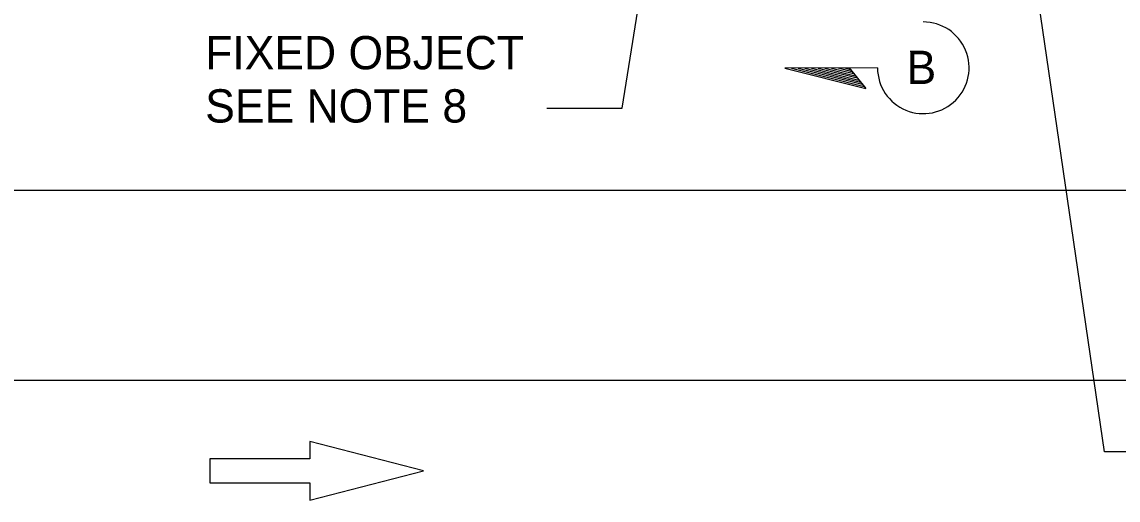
# Model space of a CAD drawing. Extents: x -893 to 867, y -474 to 712.
# Drawn here: x -582.5 to -351.7, y 110.3 to 210.9 of the extents above; entities that cross this region are included whole.
import ezdxf

# ---------------------------------------------------------------- set-up
doc = ezdxf.new("R2010")
doc.units = 0
for name, color, linetype in [('22 Misc Cnst Det', 7, 'Continuous'), ('56 Stage 3 Anno', 7, 'Continuous'), ('57 Undefined', 7, 'Continuous'), ('60 Nongeo Data', 7, 'Continuous')]:
    doc.layers.add(name, color=color, linetype=linetype)

msp = doc.modelspace()

# ---------------------------------------------------------------- linework, layer by layer
at = {"layer": '22 Misc Cnst Det'}
for p, q in [((-402.35, 201.21), (-421.88, 201.17)), ((-421.88, 201.17), (-404.82, 196.86)), ((-420.48, 201.17), (-405.19, 197.31)), ((-419.08, 201.18), (-405.55, 197.76)), ((-417.68, 201.18), (-405.92, 198.21)), ((-416.28, 201.18), (-406.28, 198.66)), ((-414.87, 201.19), (-406.65, 199.11)), ((-413.47, 201.19), (-407.02, 199.56)), ((-412.07, 201.19), (-407.38, 200.01)), ((-410.66, 201.2), (-407.75, 200.46)), ((-409.26, 201.2), (-408.12, 200.91)), ((-408.35, 201.2), (-404.82, 196.86))]:
    msp.add_line(p, q, dxfattribs=at)
msp.add_arc((-392.71, 201.23), 9.64, 180.1256, 90.1261, dxfattribs=at)
at = {"layer": '56 Stage 3 Anno'}
msp.add_lwpolyline([(-471.95, 192.72), (-456.13, 192.72), (-442.28, 279.16)], dxfattribs=at)
at = {"layer": '57 Undefined'}
for p, q in [((-497.92, 116.46), (-521.83, 122.6)), ((-521.83, 122.6), (-521.83, 118.96)), ((-521.83, 118.96), (-542.92, 118.96)), ((-542.92, 118.96), (-542.92, 116.46)), ((-542.92, 116.46), (-542.92, 113.96)), ((-521.82, 110.32), (-497.92, 116.46)), ((-542.92, 113.96), (-521.82, 113.96)), ((-521.82, 113.96), (-521.82, 110.32))]:
    msp.add_line(p, q, dxfattribs=at)
at = {"layer": '60 Nongeo Data'}
for p, q in [((-38.33, 175.4), (-770.59, 175.4)), ((-770.59, 135.5), (-38.33, 135.5))]:
    msp.add_line(p, q, dxfattribs=at)
msp.add_lwpolyline([(-340.17, 120.45), (-354.59, 120.45), (-369.7, 224.06)], dxfattribs=at)

# ---------------------------------------------------------------- texts
at = {"layer": '56 Stage 3 Anno'}
msp.add_text('B', height=7, rotation=0.1256, dxfattribs=at).set_placement((-396.23, 197.82))
at = {"layer": '57 Undefined'}
for s, p in [('FIXED OBJECT', (-543.88, 200.92)), ('SEE NOTE 8', (-543.88, 189.72))]:
    msp.add_text(s, height=7, dxfattribs=at).set_placement(p)

doc.saveas('drawing.dxf')
